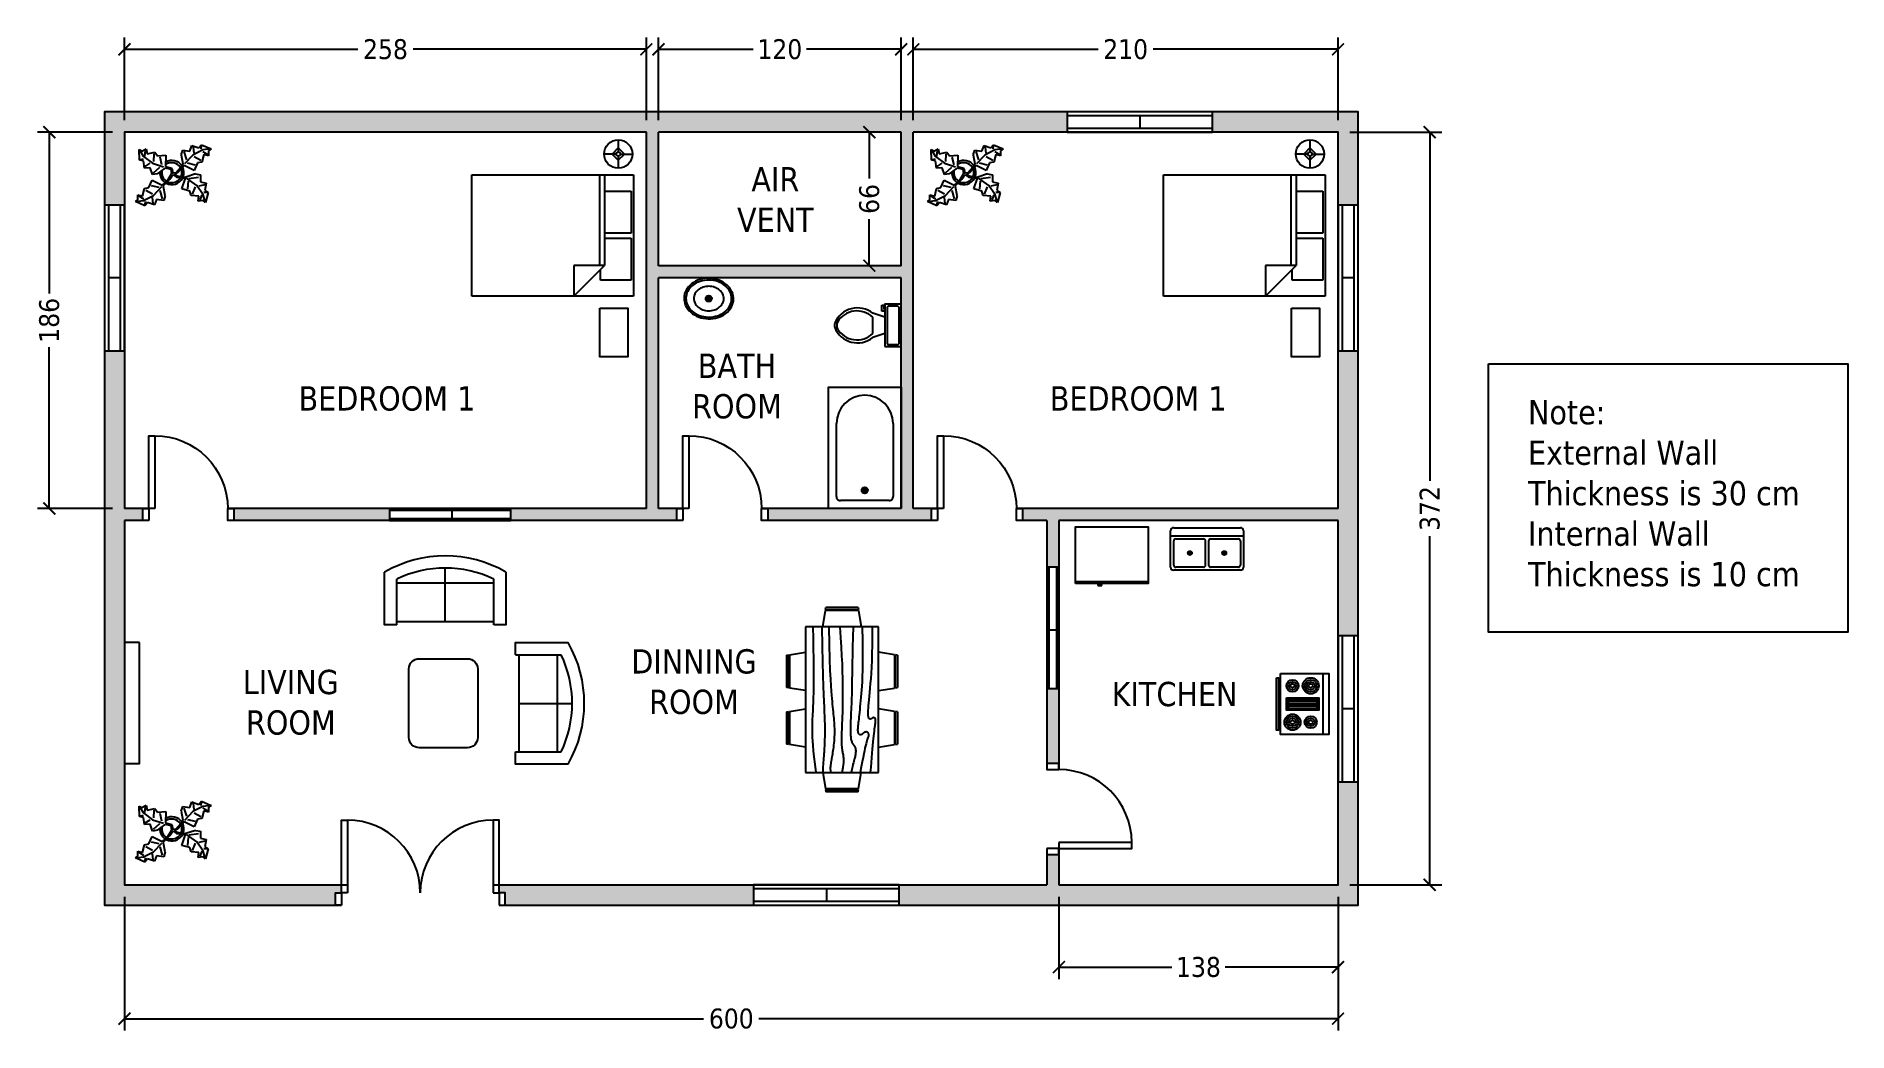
# Model space of a CAD drawing. Header units: inches. Extents: x 7236 to 8132, y 15530 to 16022.
import ezdxf

# ---------------------------------------------------------------- set-up
doc = ezdxf.new("R2010")
doc.units = ezdxf.units.IN
doc.header["$LTSCALE"] = 0.03937
doc.header["$MEASUREMENT"] = 0
doc.layers.get('Defpoints').update_dxf_attribs({"color": 140})
for name, color, linetype, lineweight in [('A-Door', 6, 'Continuous', 25), ('A-Window', 4, 'Continuous', 25), ('Blocks', 140, 'Continuous', 25), ('Dim', 11, 'Continuous', 25), ('Hatches', 3, 'Continuous', 25), ('Text', 2, 'Continuous', 25)]:
    doc.layers.add(name, color=color, linetype=linetype, lineweight=lineweight)
doc.styles.get("Standard").update_dxf_attribs({"font": 'tahoma.ttf'})
doc.dimstyles.new('Dim', dxfattribs={"dimscale": 100, "dimtxt": 0.098425, "dimasz": 0.059055, "dimexe": 0.059055, "dimexo": 0.059055, "dimgap": 0.031496, "dimtad": 0, "dimdec": 0, "dimzin": 11, "dimdsep": 46, "dimtxsty": 'Standard', "dimblk": 'ARCHTICK', "dimcen": 0.098425, "dimclrd": 256, "dimclrt": 256, "dimadec": 1, "dimazin": 2, "dimtfac": 1, "dimtdec": 0, "dimtmove": 0, "dimatfit": 3, "dimfxl": 0.03937, "dimtolj": 1, "dimtzin": 0, "dimarcsym": 0})

# ---------------------------------------------------------------- blocks, each defined once
blk = doc.blocks.new('door2')
at = {"layer": 'A-Door'}
for points in [[(-78, 6), (-81, 6), (-81, 42), (-78, 42)], [(-6, 6), (-3, 6), (-3, 42), (-6, 42)], [(-81, 0), (-84, 0), (-84, 6), (-81, 6)], [(-3, 0), (0, 0), (0, 6), (-3, 6)]]:
    blk.add_lwpolyline(points, close=True, dxfattribs=at)
for centre, start, end in [((-78, 6), 0, 90), ((-6, 6), 90, 180)]:
    blk.add_arc(centre, 36, start, end, dxfattribs=at)
blk = doc.blocks.new('window2')
at = {"layer": 'A-Window'}
for p, q in [((0, 10), (-72, 10)), ((-72, 10), (-72, 0)), ((0, 0), (0, 10)), ((0, 8), (-72, 8)), ((-72, 2), (0, 2)), ((-72, 0), (0, 0)), ((-36, 8), (-36, 2))]:
    blk.add_line(p, q, dxfattribs=at)
blk = doc.blocks.new('Door1')
at = {"layer": 'A-Door'}
for points in [[(-6, 6), (-3, 6), (-3, 42), (-6, 42)], [(-45, 0), (-42, 0), (-42, 6), (-45, 6)], [(-3, 0), (0, 0), (0, 6), (-3, 6)]]:
    blk.add_lwpolyline(points, close=True, dxfattribs=at)
blk.add_arc((-6, 6), 36, 90, 180, dxfattribs=at)
blk = doc.blocks.new('window1')
at = {"layer": 'A-Window'}
for p, q in [((0, 6), (-60, 6)), ((-60, 6), (-60, 0)), ((0, 5), (-60, 5)), ((-60, 1), (0, 1)), ((-60, 0), (0, 0)), ((-29, 1), (-29, 5)), ((0, 0), (0, 6))]:
    blk.add_line(p, q, dxfattribs=at)
blk = doc.blocks.new('Bath Tub - 26 x 60 in.')
for p, q in [((9, -17), (9, -19)), ((8, -18), (10, -18))]:
    blk.add_line(p, q)
blk.add_lwpolyline([(0, -36), (0, 0), (60, 0), (60, -36)], close=True)
for points in [[(4, -30), (4, -6)], [(6, -4), (42, -4)], [(42, -32), (6, -32)]]:
    blk.add_lwpolyline(points)
for radius in [1.5, 1]:
    blk.add_circle((9, -18), radius)
for centre, radius, start, end in [((5.75, -5.75), 1.77, 81.8699, 188.1301), ((42, -18), 14, 270, 90), ((5.75, -30.25), 1.77, 171.8699, 278.1301)]:
    blk.add_arc(centre, radius, start, end)
blk = doc.blocks.new('Toilet - top')
for p, q in [((-10, -8.5), (-8, -8.5)), ((-10, -9.5), (-10, -8.5)), ((-8, -8.5), (-8, -8)), ((-7, -8), (-7, -9.5)), ((-4, -8), (-6, -14)), ((4, -8), (6, -14)), ((9.5, -6), (9.5, -2)), ((-7, -9.5), (-10, -9.5)), ((4, -14), (-4, -14))]:
    blk.add_line(p, q)
blk.add_lwpolyline([(10.5, -8), (10.5, 0), (-10.5, 0), (-10.5, -8)], close=True)
for points in [[(-9.5, -2), (-9.5, -6)], [(8.5, -1), (-8.5, -1)], [(-8.5, -7), (8.5, -7)]]:
    blk.add_lwpolyline(points)
for centre, radius, start, end in [((-8.62, -1.88), 0.884, 81.8699, 188.1301), ((-8.62, -6.12), 0.884, 171.8699, 278.1301), ((8.62, -1.88), 0.884, 351.8699, 98.1301), ((8.62, -6.12), 0.884, 261.8699, 8.1301), ((3.52, -21.58), 12.17, 141.46911, 247.97143), ((4.2, -21.82), 11.33, 136.36773, 238.94682), ((-3.52, -21.58), 12.17, 292.02843, 38.53071), ((-4.2, -21.82), 11.33, 301.05301, 43.63209), ((0, -27.88), 4, 245.73182, 294.26817), ((0, -29), 4, 254.86053, 285.13947)]:
    blk.add_arc(centre, radius, start, end)
blk = doc.blocks.new('Sink - Oval top')
for p, q in [((-1, 0), (1, 0)), ((0, 1), (0, -1))]:
    blk.add_line(p, q)
at = {"linetype": 'Continuous'}
for points in [[(-12.23, 0.39, 0.117634), (-11.46, -3.36, 0.104469), (-8.88, -6.8, 0.090016), (-5.08, -9.07, 0.08192), (-0.32, -10.02, 0.08192), (4.49, -9.38, 0.090016), (8.42, -7.36, 0.104469), (11.22, -4.09, 0.117634), (12.23, -0.39, 0.117634), (11.46, 3.36, 0.104469), (8.88, 6.8, 0.090016), (5.08, 9.07, 0.08192), (0.32, 10.02, 0.08192), (-4.49, 9.38, 0.090016), (-8.42, 7.36, 0.104469), (-11.22, 4.09, 0.117634)], [(-11.29, 0.16, 0.118622), (-10.52, -3.25, 0.104678), (-8.07, -6.36, 0.089562), (-4.54, -8.37, 0.081185), (-0.13, -9.15, 0.081185), (4.3, -8.49, 0.089562), (7.89, -6.58, 0.104678), (10.42, -3.55, 0.118622), (11.29, -0.16, 0.118622), (10.52, 3.25, 0.104678), (8.07, 6.36, 0.089562), (4.54, 8.37, 0.081185), (0.13, 9.15, 0.081185), (-4.3, 8.49, 0.089562), (-7.89, 6.58, 0.104678), (-10.42, 3.55, 0.118622)], [(-7.42, 0.08, 0.118283), (-6.91, -2.17, 0.104607), (-5.29, -4.21, 0.089718), (-2.97, -5.53, 0.081436), (-0.07, -6.04, 0.081436), (2.84, -5.59, 0.089718), (5.2, -4.33, 0.104607), (6.86, -2.32, 0.118283), (7.42, -0.08, 0.118283), (6.91, 2.17, 0.104607), (5.29, 4.21, 0.089718), (2.97, 5.53, 0.081436), (0.07, 6.04, 0.081436), (-2.84, 5.59, 0.089718), (-5.2, 4.33, 0.104607), (-6.86, 2.32, 0.118283)]]:
    blk.add_lwpolyline(points, format="xyb", close=True, dxfattribs=at)
for radius in [1.5, 1]:
    blk.add_circle((0, 0), radius)
blk = doc.blocks.new('Bed - Queen')
at = {"linetype": 'Continuous'}
for p, q in [((0, -80.00003), (0, 0)), ((0, 0), (59.99999, 0)), ((59.99999, 0), (59.99999, -80.00003)), ((7.99999, -1.2), (28.79998, -1.2)), ((7.99999, -14.4), (7.99999, -1.2)), ((28.79998, -1.2), (28.79998, -14.4)), ((31.19999, -1.2), (51.99999, -1.2)), ((31.19999, -14.4), (31.19999, -1.2)), ((51.99999, -1.2), (51.99999, -16.4)), ((0, -14.4), (44.8, -14.4)), ((44.8, -16.8), (0, -16.8)), ((59.99999, -29.6), (44.8, -14.4)), ((44.8, -14.4), (44.8, -29.6)), ((51.99999, -16.4), (46.79936, -16.4)), ((44.8, -29.6), (59.99999, -29.6)), ((59.99999, -80.00003), (0, -80.00003))]:
    blk.add_line(p, q, dxfattribs=at)
blk = doc.blocks.new('Dining Set - 36 x 72 in.')
at = {"linetype": 'Continuous'}
for p, q in [((-22, 27.5), (-22.1562, 26.50042)), ((-22, 27.5), (-6, 27.5)), ((-5.8437, 26.49966), (-6, 27.5)), ((6, 27.5), (5.8438, 26.50042)), ((6, 27.5), (22, 27.5)), ((22.1563, 26.49966), (22, 27.5)), ((36, 18), (-36, 18)), ((-36, 18), (-36, -18)), ((-22.2343, 26.00059), (-23.4847, 17.99762)), ((-22.2304, 26), (-5.7608, 26)), ((-5.8416, 26.5), (-22.1534, 26.5)), ((-4.5152, 17.99762), (-5.7655, 25.99926)), ((5.7657, 26.00059), (4.5153, 17.99762)), ((5.7696, 26), (22.2392, 26)), ((22.1584, 26.5), (5.8466, 26.5)), ((23.4848, 17.99762), (22.2345, 25.99926)), ((36, -18), (36, 18)), ((-44.0006, 8.23428), (-35.9976, 9.48474)), ((44.0006, 8.23428), (35.9976, 9.48474)), ((-45.5, 8), (-44.5004, 8.15617)), ((-45.5, 8), (-45.5, -8)), ((-44.5, -8.15843), (-44.5, 8.15338)), ((-44, 8.23041), (-44, -8.23915)), ((44, 8.23041), (44, -8.23915)), ((44.5, -8.15843), (44.5, 8.15338)), ((45.5, 8), (44.5005, 8.15617)), ((45.5, 8), (45.5, -8)), ((-44.4997, -8.15631), (-45.5, -8)), ((-35.9976, -9.48476), (-43.9993, -8.2345)), ((35.9976, -9.48476), (43.9993, -8.2345)), ((44.4997, -8.15631), (45.5, -8)), ((-36, -18), (36, -18)), ((-22.2343, -26.0006), (-23.4847, -17.99762)), ((-22.2304, -26), (-5.7608, -26)), ((-22, -27.5), (-22.1562, -26.50044)), ((-5.8416, -26.5), (-22.1534, -26.5)), ((-5.8437, -26.49967), (-6, -27.5)), ((-4.5152, -17.99762), (-5.7655, -25.99928)), ((5.7657, -26.0006), (4.5153, -17.99762)), ((5.7696, -26), (22.2392, -26)), ((6, -27.5), (5.8438, -26.50044)), ((22.1584, -26.5), (5.8466, -26.5)), ((22.1563, -26.49967), (22, -27.5)), ((23.4848, -17.99762), (22.2345, -25.99928)), ((-22, -27.5), (-6, -27.5)), ((6, -27.5), (22, -27.5))]:
    blk.add_line(p, q, dxfattribs=at)
for points in [[(-36, 15), (-31.1772, 14.97754), (-26.8079, 14.91406), (-22.8538, 14.81543), (-19.276, 14.6875), (-16.0362, 14.53613), (-13.0957, 14.36718), (-10.4159, 14.18652), (-7.9583, 14), (-5.6904, 13.81315), (-3.6035, 13.63021), (-1.6954, 13.45508), (0.0365, 13.29166), (1.5945, 13.14388), (2.9811, 13.01562), (4.1988, 12.9108), (5.25, 12.83333), (6.1393, 12.78613), (6.8802, 12.76823), (7.4883, 12.77767), (7.9792, 12.8125), (8.3685, 12.87077), (8.6719, 12.95052), (8.9049, 13.0498), (9.0833, 13.16666), (9.2205, 13.29899), (9.3216, 13.44401), (9.3895, 13.59879), (9.4271, 13.76041), (9.4373, 13.92594), (9.4232, 14.09245), (9.3875, 14.257), (9.3333, 14.41666), (9.2638, 14.56917), (9.1836, 14.71484), (9.0975, 14.85465), (9.0104, 14.98958), (8.9272, 15.1206), (8.8529, 15.2487), (8.7922, 15.37483), (8.75, 15.5), (8.7305, 15.62467), (8.7344, 15.74739), (8.7617, 15.86621), (8.8125, 15.97916), (8.8867, 16.08431), (8.9844, 16.17968), (9.1055, 16.26334), (9.25, 16.33333), (9.4189, 16.38802), (9.6172, 16.42708), (9.8506, 16.45052), (10.125, 16.45833), (10.4463, 16.45052), (10.8203, 16.42708), (11.2529, 16.38802), (11.75, 16.33333), (12.3184, 16.26318), (12.9694, 16.17838), (13.7151, 16.07991), (14.5677, 15.96875), (15.5395, 15.84586), (16.6426, 15.71224), (17.8893, 15.56884), (19.2917, 15.41666), (20.859, 15.25667), (22.5879, 15.08984), (24.4721, 14.91715), (26.5052, 14.73958), (28.6809, 14.5581), (30.9929, 14.3737), (33.4347, 14.18733), (36, 14)], [(-36, 10), (-28.9766, 10.14274), (-23.1725, 10.20442), (-18.4241, 10.19775), (-14.5677, 10.13541), (-11.4399, 10.03011), (-8.877, 9.89453), (-6.7154, 9.74137), (-4.7917, 9.58333), (-2.9698, 9.43082), (-1.2246, 9.28515), (0.4415, 9.14534), (2.026, 9.01041), (3.5266, 8.87939), (4.9408, 8.7513), (6.266, 8.62516), (7.5, 8.5), (8.6411, 8.37549), (9.6914, 8.2539), (10.6538, 8.13818), (11.5312, 8.03125), (12.3267, 7.93603), (13.043, 7.85547), (13.6831, 7.79248), (14.25, 7.75), (14.7471, 7.7303), (15.1797, 7.73307), (15.5537, 7.75732), (15.875, 7.80208), (16.1494, 7.86637), (16.3828, 7.94922), (16.5811, 8.04964), (16.75, 8.16666), (16.8944, 8.29915), (17.0143, 8.44531), (17.1089, 8.60319), (17.1771, 8.77083), (17.218, 8.94629), (17.2305, 9.1276), (17.2137, 9.31282), (17.1667, 9.5), (17.0895, 9.6875), (16.987, 9.875), (16.8649, 10.0625), (16.7292, 10.25), (16.5856, 10.4375), (16.4401, 10.625), (16.2985, 10.8125), (16.1667, 11), (16.05, 11.18733), (15.9518, 11.3737), (15.8752, 11.5581), (15.8229, 11.73958), (15.798, 11.91715), (15.8034, 12.08984), (15.842, 12.25667), (15.9167, 12.41666), (16.0295, 12.56836), (16.1784, 12.70833), (16.3605, 12.83268), (16.5729, 12.9375), (16.8127, 13.01888), (17.0768, 13.07291), (17.3625, 13.0957), (17.6667, 13.08333), (17.9894, 13.03312), (18.3418, 12.94726), (18.7382, 12.82918), (19.1927, 12.68229), (19.7195, 12.51001), (20.3327, 12.31575), (21.0465, 12.10294), (21.875, 11.875), (22.8357, 11.63354), (23.959, 11.37304), (25.2786, 11.08618), (26.8282, 10.76562), (28.6414, 10.40405), (30.752, 9.99414), (33.1936, 9.52856), (36, 9)], [(-36, 5.5), (-30.7157, 5.3348), (-26.069, 5.20963), (-21.9946, 5.11767), (-18.4271, 5.05208), (-15.3009, 5.00602), (-12.5508, 4.97265), (-10.1112, 4.94515), (-7.9167, 4.91666), (-5.909, 4.88167), (-4.0586, 4.83984), (-2.3429, 4.79215), (-0.7396, 4.73958), (0.7739, 4.6831), (2.22, 4.6237), (3.6213, 4.56233), (5, 4.5), (6.373, 4.43782), (7.7344, 4.3776), (9.0723, 4.32129), (10.375, 4.27083), (11.6309, 4.22819), (12.8281, 4.19531), (13.9551, 4.17415), (15, 4.16666), (15.954, 4.17448), (16.819, 4.19791), (17.6001, 4.23698), (18.3021, 4.29166), (18.9299, 4.36198), (19.4883, 4.44791), (19.9823, 4.54948), (20.4167, 4.66666), (20.7969, 4.79899), (21.1302, 4.94401), (21.4245, 5.09879), (21.6875, 5.26041), (21.9271, 5.42594), (22.1511, 5.59245), (22.3672, 5.757), (22.5834, 5.91666), (22.8065, 6.06868), (23.0404, 6.21093), (23.2879, 6.34147), (23.5521, 6.45833), (23.8358, 6.55957), (24.142, 6.64323), (24.4735, 6.70735), (24.8334, 6.75), (25.2235, 6.76969), (25.642, 6.76692), (26.0858, 6.74267), (26.5521, 6.69791), (27.0379, 6.63362), (27.5404, 6.55078), (28.0565, 6.45036), (28.5834, 6.33333), (29.1242, 6.19987), (29.7071, 6.04687), (30.3661, 5.87044), (31.1354, 5.66666), (32.0493, 5.43164), (33.142, 5.16146), (34.4475, 4.85221), (36, 4.5)], [(-36, -1), (-30.7915, -0.6591), (-26.0195, -0.38216), (-21.6519, -0.16284), (-17.6563, 0.00521), (-14.0005, 0.12833), (-10.6523, 0.21289), (-7.5796, 0.26522), (-4.75, 0.29166), (-2.134, 0.29793), (0.2878, 0.28711), (2.5317, 0.26163), (4.6146, 0.22396), (6.5529, 0.17651), (8.3633, 0.12174), (10.0623, 0.06209), (11.6667, 0), (13.1899, -0.06201), (14.6341, -0.1211), (15.9982, -0.17432), (17.2813, -0.21875), (18.4823, -0.25147), (19.6003, -0.26953), (20.6343, -0.27002), (21.5834, -0.25), (22.4481, -0.20768), (23.2357, -0.14584), (23.9549, -0.06836), (24.6146, 0.02083), (25.2235, 0.11784), (25.7904, 0.21875), (26.3241, 0.31966), (26.8334, 0.41666), (27.3265, 0.50618), (27.8099, 0.58593), (28.2894, 0.65397), (28.7709, 0.70833), (29.2601, 0.74707), (29.763, 0.76823), (30.2855, 0.76985), (30.8334, 0.75), (31.4088, 0.70784), (31.9994, 0.64713), (32.589, 0.57275), (33.1615, 0.48958), (33.7008, 0.4025), (34.1908, 0.3164), (34.6153, 0.23616), (34.9584, 0.16666), (35.2099, 0.11165), (35.3848, 0.07031), (35.504, 0.04069), (35.5886, 0.02083), (35.6594, 0.00879), (35.7377, 0.0026), (35.8442, 0.00032), (36, 0)], [(-36, -6.5), (-27.1843, -6.31267), (-20.084, -6.1263), (-14.469, -5.9419), (-10.1094, -5.76042), (-6.7752, -5.58285), (-4.2363, -5.41016), (-2.2629, -5.24333), (-0.625, -5.08334), (0.8708, -4.93099), (2.2715, -4.78646), (3.5872, -4.64974), (4.8281, -4.52084), (6.0046, -4.39974), (7.127, -4.28646), (8.2053, -4.18099), (9.25, -4.08334), (10.2705, -3.99382), (11.2734, -3.91407), (12.2647, -3.84603), (13.25, -3.79167), (14.2354, -3.75293), (15.2266, -3.73177), (16.2295, -3.73015), (17.25, -3.75), (18.2912, -3.79248), (19.3451, -3.85547), (20.4009, -3.93604), (21.4479, -4.03125), (22.4754, -4.13819), (23.4727, -4.25391), (24.4289, -4.37549), (25.3334, -4.5), (26.1785, -4.62492), (26.9694, -4.74935), (27.7145, -4.87281), (28.4219, -4.99479), (29.1, -5.11483), (29.7572, -5.23242), (30.4016, -5.34709), (31.0417, -5.45834), (31.6837, -5.56437), (32.3262, -5.65821), (32.9658, -5.73153), (33.599, -5.77604), (34.2224, -5.78345), (34.8327, -5.74545), (35.4264, -5.65373), (36, -5.5)], [(-36, -10), (-26.4022, -9.81299), (-18.4675, -9.62891), (-11.9839, -9.45069), (-6.7396, -9.28125), (-2.5226, -9.12354), (0.8789, -8.98047), (3.6769, -8.85498), (6.0833, -8.75), (8.2767, -8.66765), (10.3021, -8.60677), (12.1712, -8.56543), (13.8958, -8.54167), (15.4876, -8.53353), (16.9583, -8.53907), (18.3197, -8.55632), (19.5834, -8.58334), (20.7616, -8.61841), (21.8685, -8.66081), (22.9188, -8.71004), (23.9271, -8.76563), (24.9081, -8.82707), (25.8763, -8.89388), (26.8465, -8.96558), (27.8334, -9.04167), (28.8474, -9.12118), (29.8828, -9.20117), (30.93, -9.27824), (31.9792, -9.34896), (33.0205, -9.40991), (34.0443, -9.45768), (35.0407, -9.48885), (36, -9.5)], [(-36, -14.5), (-30.0881, -14.33513), (-25.0332, -14.21224), (-20.7312, -14.12647), (-17.0781, -14.07292), (-13.97, -14.04671), (-11.3027, -14.04297), (-8.9724, -14.05681), (-6.875, -14.08334), (-4.9224, -14.11833), (-3.0905, -14.16016), (-1.3709, -14.20785), (0.2448, -14.26042), (1.7647, -14.3169), (3.1973, -14.3763), (4.5507, -14.43767), (5.8333, -14.5), (7.0554, -14.5621), (8.235, -14.62175), (9.3922, -14.67652), (10.5469, -14.72396), (11.7192, -14.76164), (12.929, -14.78711), (14.1965, -14.79794), (15.5417, -14.79167), (16.9933, -14.76424), (18.6152, -14.70508), (20.4804, -14.60197), (22.6615, -14.44271), (25.2312, -14.21509), (28.2624, -13.9069), (31.8277, -13.50594), (36, -13)]]:
    blk.add_lwpolyline(points, dxfattribs=at)
blk = doc.blocks.new('Lamp - Table')
at = {"linetype": 'Continuous'}
for p, q in [((-1, 0), (-7, 0)), ((0, 3), (-3, 0)), ((-3, 0), (0, -3)), ((0, 7), (0, 1)), ((3, 0), (0, 3)), ((0, -3), (3, 0)), ((1, 0), (7, 0)), ((0, -1), (0, -7))]:
    blk.add_line(p, q, dxfattribs=at)
for radius in [7, 1]:
    blk.add_circle((0, 0), radius, dxfattribs=at)
blk = doc.blocks.new('Plant - Rubber or Philodendron')
at = {"linetype": 'Continuous'}
for p, q in [((-16.2005, 11.4774), (-13.9899, 8.1064)), ((-16.2005, 11.4774), (-14.8639, 10.7964)), ((-16.0159, 6.3329), (-16.2005, 11.4774)), ((-14.8639, 10.7964), (-12.6195, 11.8975)), ((-13.3174, 8.325), (-13.0735, 11.0065)), ((-12.6195, 11.8975), (-12.1909, 9.4345)), ((-12.1909, 9.4345), (-8.3829, 10.3)), ((-8.8369, 9.409), (-9.0894, 5.6095)), ((-8.3829, 10.3), (-7.0549, 8.501)), ((4.6914, 8.8812), (5.3859, 11.2828)), ((5.3859, 11.2828), (8.8871, 10.7908)), ((5.9878, 10.4842), (7.1971, 6.3869)), ((8.8871, 10.7908), (9.9809, 13.4933)), ((9.9809, 13.4933), (13.3837, 12.301)), ((15.3859, 11.3055), (10.3916, 8.7942)), ((10.5828, 12.6946), (10.8893, 9.7953)), ((13.3837, 12.301), (14.68, 13.9039)), ((14.5816, 13.2037), (14.3848, 11.8033)), ((14.68, 13.9039), (19.3848, 11.8146)), ((15.7909, 9.1065), (14.8995, 5.3044)), ((15.2875, 10.6053), (17.5907, 9.2105)), ((19.3848, 11.8146), (15.3859, 11.3055)), ((18.1925, 8.4119), (15.7909, 9.1065)), ((19.3848, 11.8146), (18.1868, 10.9119)), ((18.1868, 10.9119), (18.1925, 8.4119)), ((-14.0069, 5.8704), (-16.0159, 6.3329)), ((-15.3434, 6.5514), (-13.9984, 6.9884)), ((-13.5868, 2.2894), (-14.0069, 5.8704)), ((-13.9899, 8.1064), (-9.5434, 4.7185)), ((-10.6784, 2.491), (-13.5868, 2.2894)), ((-13.1329, 3.1804), (-10.6614, 4.727)), ((-9.5858, -0.8715), (-10.6784, 2.491)), ((-9.5434, 4.7185), (-4.1917, 2.9888)), ((-9.1318, 0.0195), (-5.9793, 2.9025)), ((-7.1228, -0.443), (-3.5248, 2.2131)), ((-7.0549, 8.501), (-3.0284, 8.6941)), ((-4.8529, 4.012), (-5.7184, 7.82)), ((-3.5248, 2.2131), (-3.3011, 2.4355)), ((-3.3011, 2.4355), (-0.5306, 1.7947)), ((-3.0284, 8.6941), (-3.0709, 3.1041)), ((-3.0709, 3.1041), (0.0797, 2.3163)), ((-0.5306, 1.7947), (-0.2255, -0.5527)), ((-0.5306, 1.7947), (-0.5306, 1.7947)), ((0.0797, 2.3163), (0.4866, -0.031)), ((0.4866, -0.031), (2.1141, 0.2298)), ((2.1141, 0.2298), (5.4346, 3.9146)), ((6.1032, 3.6844), (2.8262, -0.031)), ((4.6914, 8.8812), (5.5014, 4.4831)), ((5.4346, 3.9146), (5.5014, 4.4831)), ((11.1089, 1.1958), (6.1032, 3.6844)), ((10.3916, 8.7942), (6.2847, 4.4028)), ((7.7005, 4.8881), (11.5025, 3.9967)), ((14.2977, 6.1031), (10.9934, 7.9956)), ((12.7005, 4.8994), (11.1089, 1.1958)), ((14.8995, 5.3044), (12.7005, 4.8994)), ((-14.4141, -11.4699), (-13.5228, -7.6679)), ((-13.5228, -7.6679), (-11.3237, -7.2629)), ((-12.921, -8.4665), (-9.6166, -10.359)), ((-11.3237, -7.2629), (-9.7321, -3.5593)), ((-6.3237, -7.2516), (-10.1257, -6.3602)), ((-9.7321, -3.5593), (-4.7264, -6.0479)), ((-7.1228, -0.443), (-9.5858, -0.8715)), ((-9.0148, -11.1577), (-4.9047, -6.8122)), ((-4.611, -12.8477), (-5.8203, -8.7504)), ((-2.019, -3.6148), (-4.7264, -6.0479)), ((-4.1246, -6.8466), (-4.0579, -6.2781)), ((-3.3146, -11.2447), (-4.1246, -6.8466)), ((-4.0579, -6.2781), (-0.9375, -3.1608)), ((-2.019, -3.6148), (-0.2255, -0.5527)), ((-0.9375, -3.1608), (0.5883, -0.8135)), ((0.5883, -0.8135), (2.2447, -2.0916)), ((2.8262, -0.031), (1.3003, -0.5527)), ((1.3003, -0.5527), (2.4193, -1.4655)), ((2.2447, -2.0916), (6.7108, -2.6626)), ((2.4193, -1.4655), (6.895, -2.1175)), ((4.943, -7.9659), (6.7108, -2.6626)), ((8.8321, -9.0266), (4.943, -7.9659)), ((11.6605, -0.5413), (6.895, -2.1175)), ((12.3677, -6.1981), (7.219, -2.6772)), ((8.125, -4.0768), (7.7715, -7.9659)), ((8.3544, -2.7453), (13.1973, -2.1704)), ((10.2463, -10.4408), (11.6605, -6.9053)), ((11.6605, -0.5413), (14.1354, -0.8948)), ((15.5496, -10.7943), (12.3677, -6.1981)), ((16.2567, -5.8446), (13.4283, -6.5517)), ((14.1354, -0.8948), (14.1354, -4.4304)), ((14.1354, -4.4304), (16.9638, -5.1375)), ((16.9638, -5.1375), (16.2567, -8.673)), ((16.2567, -8.673), (18.0245, -9.7337)), ((-18.008, -14.1781), (-16.8101, -13.2754)), ((-18.008, -14.1781), (-14.0091, -13.669)), ((-13.3032, -16.2674), (-18.008, -14.1781)), ((-16.8157, -10.7754), (-14.4141, -11.4699)), ((-16.8101, -13.2754), (-16.8157, -10.7754)), ((-13.9107, -12.9688), (-16.2139, -11.574)), ((-14.0091, -13.669), (-9.0148, -11.1577)), ((-12.0069, -14.6645), (-13.3032, -16.2674)), ((-13.2048, -15.5672), (-13.008, -14.1668)), ((-8.6042, -15.8568), (-12.0069, -14.6645)), ((-9.206, -15.0581), (-9.5126, -12.1588)), ((-7.5103, -13.1543), (-8.6042, -15.8568)), ((-4.0092, -13.6463), (-7.5103, -13.1543)), ((-3.3146, -11.2447), (-4.0092, -13.6463)), ((9.5392, -11.1479), (8.8321, -9.0266)), ((13.4283, -11.5015), (9.5392, -11.1479)), ((13.0748, -13.9763), (13.4283, -11.5015)), ((15.5496, -13.6228), (13.0748, -13.9763)), ((14.8425, -10.7943), (13.7819, -13.2692)), ((16.6103, -14.6834), (15.5496, -10.7943)), ((16.6103, -14.6834), (15.5496, -13.6228)), ((17.3174, -9.7337), (15.9032, -9.7337)), ((18.0245, -9.7337), (16.6103, -14.6834))]:
    blk.add_line(p, q, dxfattribs=at)
for centre, radius, start, end in [((0.0308, 0.1664), 6, 178.6147, 235.1169), ((0.0308, 0.1664), 5, 168.1647, 238.6725), ((0, 0), 6.1275, 34.37569, 120.1028), ((-0.0601, -0.2075), 5.2461, 33.82192, 124.9414), ((-0.2664, 0.1682), 5.2775, 338.4094, 20.03007), ((-0.098, 0.1364), 6.1288, 341.2017, 26.09184), ((-0.0234, 0.3825), 6.1492, 242.5812, 331.2714), ((-0.1102, 0.4886), 5.2883, 247.3711, 327.472)]:
    blk.add_arc(centre, radius, start, end, dxfattribs=at)
blk = doc.blocks.new('Sofa - Roundback Loveseat 5 ft.')
at = {"linetype": 'Continuous'}
for p, q in [((0, -32.44198), (0, -5.99998)), ((-24, -33.99998), (-24, -11.46958)), ((-23.9998, -13.38178), (23.99986, -13.38178)), ((24.00004, -33.99998), (24.00004, -11.46958)), ((-24, -32.44198), (24.00004, -32.44198))]:
    blk.add_line(p, q, dxfattribs=at)
for points in [[(-24, -33.99998), (-30, -33.99998), (-30, -7.99998)], [(30.00004, -7.99998), (30.00004, -33.99998), (24.00004, -33.99998)]]:
    blk.add_lwpolyline(points, dxfattribs=at)
for centre, radius, start, end in [((0, -60.24998), 60.24998, 60.13715, 119.8628), ((0, -61.38438), 55.38444, 64.32083, 115.6792)]:
    blk.add_arc(centre, radius, start, end, dxfattribs=at)
blk = doc.blocks.new('Refrigerator-2 door - 36 in top')
for p, q in [((0, -26.999999), (36, -26.999999)), ((11, -27.999999), (11, -28.999999)), ((11, -28.999999), (13, -28.999999)), ((12, -26.999999), (12, -28.999999)), ((13, -28.999999), (13, -27.999999))]:
    blk.add_line(p, q)
blk.add_lwpolyline([(0, -27.999999), (0, 0), (36, 0), (36, -27.999999)], close=True)
blk = doc.blocks.new('Range-Oven - 30 in top')
for p, q in [((0, -3), (30, -3)), ((12, -6), (18, -6)), ((13, -20), (13, -6)), ((14, -6), (14, -20)), ((15, -20), (15, -6)), ((16, -6), (16, -20)), ((17, -20), (17, -6)), ((6, -24), (6, -25)), ((8, -25), (8, -24)), ((18, -20), (12, -20)), ((22, -25), (22, -24)), ((24, -24), (24, -25))]:
    blk.add_line(p, q)
for points in [[(0, -24), (0, 0), (30, 0), (30, -24)], [(12, -21), (12, -5), (18, -5), (18, -21)], [(2, -26), (2, -25), (28, -25), (28, -26)]]:
    blk.add_lwpolyline(points, close=True)
for centre, radius in [((6, -9), 4), ((6, -9), 3), ((6, -9), 2), ((6, -9), 1), ((24, -9), 3), ((24, -9), 2), ((24, -9), 1), ((6, -18), 3), ((6, -18), 2), ((6, -18), 1), ((24, -18), 4), ((24, -18), 3), ((24, -18), 2), ((24, -18), 1)]:
    blk.add_circle(centre, radius)
blk = doc.blocks.new('Sink-double - 36 in top')
for p, q in [((-18, -4), (18, -4)), ((-0.75, -18.5), (-0.75, -6.5)), ((0.75, -6.5), (0.75, -18.5))]:
    blk.add_line(p, q)
for points in [[(-16.5, 0), (16.5, 0)], [(-18, -19.5), (-18, -1.5)], [(-16.5, -18.5), (-16.5, -6.5)], [(-15.5, -5.5), (-1.75, -5.5)], [(1.75, -5.5), (15.5, -5.5)], [(16.5, -6.5), (16.5, -18.5)], [(18, -1.5), (18, -19.5)], [(16.5, -21), (-16.5, -21)], [(-1.75, -19.5), (-15.5, -19.5)], [(15.5, -19.5), (1.75, -19.5)]]:
    blk.add_lwpolyline(points)
for centre, radius in [((-8.5, -12.5), 1), ((-8.5, -12.5), 0.5), ((8.5, -12.5), 1), ((8.5, -12.5), 0.5)]:
    blk.add_circle(centre, radius)
for centre, radius, start, end in [((-16.5, -1.5), 1.5, 90, 180), ((16.5, -1.5), 1.5, 0, 90), ((-15.5, -6.5), 1, 90, 180), ((-1.75, -6.5), 1, 0, 90), ((1.75, -6.5), 1, 90, 180), ((15.5, -6.5), 1, 0, 90), ((-16.5, -19.5), 1.5, 180, 270), ((-15.5, -18.5), 1, 180, 270), ((-1.75, -18.5), 1, 270, 0), ((1.75, -18.5), 1, 180, 270), ((15.5, -18.5), 1, 270, 0), ((16.5, -19.5), 1.5, 270, 0)]:
    blk.add_arc(centre, radius, start, end)
blk = doc.blocks.new('_ArchTick')
at = {"color": 0, "linetype": 'ByBlock', "const_width": 0.15}
blk.add_lwpolyline([(-0.5, -0.5), (0.5, 0.5)], dxfattribs=at)
blk = doc.blocks.new('*D24')
at = {"layer": 'Defpoints', "color": 0, "transparency": 16777216}
for p in [(7280, 15975), (7242.78, 15789), (7280, 15789)]:
    blk.add_point(p, dxfattribs=at)
at = {"layer": 'Dim', "color": 0, "lineweight": -2, "transparency": 16777216}
for p, q in [((7274.09, 15975), (7236.87, 15975)), ((7274.09, 15789), (7236.87, 15789))]:
    blk.add_line(p, q, dxfattribs=at)
at = {"layer": 'Dim', "lineweight": -2, "transparency": 16777216}
for p, q in [((7242.78, 15975), (7242.78, 15895.27)), ((7242.78, 15789), (7242.78, 15868.73))]:
    blk.add_line(p, q, dxfattribs=at)
at = {"layer": 'Dim', "lineweight": -2, "transparency": 16777216, "xscale": 5.905511811023622, "yscale": 5.905511811023622, "zscale": 5.905511811023622}
for p, rotation in [((7242.78, 15975), 90), ((7242.78, 15789), 270)]:
    blk.add_blockref('_ArchTick', p, dxfattribs=dict(at, rotation=rotation))
at = {"layer": 'Dim', "transparency": 16777216, "insert": (7242.78, 15882), "char_height": 9.843, "attachment_point": 5, "rotation": 90}
blk.add_mtext('\\A1;186', dxfattribs=at)
blk = doc.blocks.new('*D25')
at = {"layer": 'Defpoints', "color": 0, "transparency": 16777216}
for p in [(7880, 15975), (7880, 15603), (7925.36, 15603)]:
    blk.add_point(p, dxfattribs=at)
at = {"layer": 'Dim', "color": 0, "lineweight": -2, "transparency": 16777216}
for p, q in [((7885.91, 15975), (7931.27, 15975)), ((7885.91, 15603), (7931.27, 15603))]:
    blk.add_line(p, q, dxfattribs=at)
at = {"layer": 'Dim', "lineweight": -2, "transparency": 16777216}
for p, q in [((7925.36, 15975), (7925.36, 15802.62)), ((7925.36, 15603), (7925.36, 15775.38))]:
    blk.add_line(p, q, dxfattribs=at)
at = {"layer": 'Dim', "lineweight": -2, "transparency": 16777216, "xscale": 5.905511811023622, "yscale": 5.905511811023622, "zscale": 5.905511811023622}
for p, rotation in [((7925.36, 15975), 90), ((7925.36, 15603), 270)]:
    blk.add_blockref('_ArchTick', p, dxfattribs=dict(at, rotation=rotation))
at = {"layer": 'Dim', "transparency": 16777216, "insert": (7925.36, 15789), "char_height": 9.843, "attachment_point": 5, "rotation": 90}
blk.add_mtext('\\A1;372', dxfattribs=at)
blk = doc.blocks.new('*D26')
at = {"layer": 'Defpoints', "color": 0, "transparency": 16777216}
for p in [(7280, 15603), (7880, 15603), (7880, 15536.87)]:
    blk.add_point(p, dxfattribs=at)
at = {"layer": 'Dim', "color": 0, "lineweight": -2, "transparency": 16777216}
for p, q in [((7280, 15597.09), (7280, 15530.96)), ((7880, 15597.09), (7880, 15530.96))]:
    blk.add_line(p, q, dxfattribs=at)
at = {"layer": 'Dim', "lineweight": -2, "transparency": 16777216}
for p, q in [((7280, 15536.87), (7566.32, 15536.87)), ((7880, 15536.87), (7593.68, 15536.87))]:
    blk.add_line(p, q, dxfattribs=at)
at = {"layer": 'Dim', "lineweight": -2, "transparency": 16777216, "xscale": 5.905511811023622, "yscale": 5.905511811023622, "zscale": 5.905511811023622, "rotation": 180}
blk.add_blockref('_ArchTick', (7280, 15536.87), dxfattribs=at)
at = {"layer": 'Dim', "lineweight": -2, "transparency": 16777216, "xscale": 5.905511811023622, "yscale": 5.905511811023622, "zscale": 5.905511811023622}
blk.add_blockref('_ArchTick', (7880, 15536.87), dxfattribs=at)
at = {"layer": 'Dim', "transparency": 16777216, "insert": (7580, 15536.87), "char_height": 9.843, "attachment_point": 5}
blk.add_mtext('\\A1;600', dxfattribs=at)
blk = doc.blocks.new('*D27')
at = {"layer": 'Defpoints', "color": 0, "transparency": 16777216}
for p in [(7670, 16015.94), (7670, 15975), (7880, 15975)]:
    blk.add_point(p, dxfattribs=at)
at = {"layer": 'Dim', "color": 0, "lineweight": -2, "transparency": 16777216}
for p, q in [((7670, 15980.91), (7670, 16021.85)), ((7880, 15980.91), (7880, 16021.85))]:
    blk.add_line(p, q, dxfattribs=at)
at = {"layer": 'Dim', "lineweight": -2, "transparency": 16777216}
for p, q in [((7670, 16015.94), (7761.4, 16015.94)), ((7880, 16015.94), (7788.6, 16015.94))]:
    blk.add_line(p, q, dxfattribs=at)
at = {"layer": 'Dim', "lineweight": -2, "transparency": 16777216, "xscale": 5.905511811023622, "yscale": 5.905511811023622, "zscale": 5.905511811023622, "rotation": 180}
blk.add_blockref('_ArchTick', (7670, 16015.94), dxfattribs=at)
at = {"layer": 'Dim', "lineweight": -2, "transparency": 16777216, "xscale": 5.905511811023622, "yscale": 5.905511811023622, "zscale": 5.905511811023622}
blk.add_blockref('_ArchTick', (7880, 16015.94), dxfattribs=at)
at = {"layer": 'Dim', "transparency": 16777216, "insert": (7775, 16015.94), "char_height": 9.843, "attachment_point": 5}
blk.add_mtext('\\A1;210', dxfattribs=at)
blk = doc.blocks.new('*D28')
at = {"layer": 'Defpoints', "color": 0, "transparency": 16777216}
for p in [(7544, 16015.94), (7544, 15975), (7664, 15975)]:
    blk.add_point(p, dxfattribs=at)
at = {"layer": 'Dim', "color": 0, "lineweight": -2, "transparency": 16777216}
for p, q in [((7544, 15980.91), (7544, 16021.85)), ((7664, 15980.91), (7664, 16021.85))]:
    blk.add_line(p, q, dxfattribs=at)
at = {"layer": 'Dim', "lineweight": -2, "transparency": 16777216}
for p, q in [((7544, 16015.94), (7590.79, 16015.94)), ((7664, 16015.94), (7617.21, 16015.94))]:
    blk.add_line(p, q, dxfattribs=at)
at = {"layer": 'Dim', "lineweight": -2, "transparency": 16777216, "xscale": 5.905511811023622, "yscale": 5.905511811023622, "zscale": 5.905511811023622, "rotation": 180}
blk.add_blockref('_ArchTick', (7544, 16015.94), dxfattribs=at)
at = {"layer": 'Dim', "lineweight": -2, "transparency": 16777216, "xscale": 5.905511811023622, "yscale": 5.905511811023622, "zscale": 5.905511811023622}
blk.add_blockref('_ArchTick', (7664, 16015.94), dxfattribs=at)
at = {"layer": 'Dim', "transparency": 16777216, "insert": (7604, 16015.94), "char_height": 9.843, "attachment_point": 5}
blk.add_mtext('\\A1;120', dxfattribs=at)
blk = doc.blocks.new('*D29')
at = {"layer": 'Defpoints', "color": 0, "transparency": 16777216}
for p in [(7280, 16015.94), (7280, 15975), (7538, 15975)]:
    blk.add_point(p, dxfattribs=at)
at = {"layer": 'Dim', "color": 0, "lineweight": -2, "transparency": 16777216}
for p, q in [((7280, 15980.91), (7280, 16021.85)), ((7538, 15980.91), (7538, 16021.85))]:
    blk.add_line(p, q, dxfattribs=at)
at = {"layer": 'Dim', "lineweight": -2, "transparency": 16777216}
for p, q in [((7280, 16015.94), (7395.37, 16015.94)), ((7538, 16015.94), (7422.63, 16015.94))]:
    blk.add_line(p, q, dxfattribs=at)
at = {"layer": 'Dim', "lineweight": -2, "transparency": 16777216, "xscale": 5.905511811023622, "yscale": 5.905511811023622, "zscale": 5.905511811023622, "rotation": 180}
blk.add_blockref('_ArchTick', (7280, 16015.94), dxfattribs=at)
at = {"layer": 'Dim', "lineweight": -2, "transparency": 16777216, "xscale": 5.905511811023622, "yscale": 5.905511811023622, "zscale": 5.905511811023622}
blk.add_blockref('_ArchTick', (7538, 16015.94), dxfattribs=at)
at = {"layer": 'Dim', "transparency": 16777216, "insert": (7409, 16015.94), "char_height": 9.843, "attachment_point": 5}
blk.add_mtext('\\A1;258', dxfattribs=at)
blk = doc.blocks.new('*D30')
at = {"layer": 'Defpoints', "color": 0, "transparency": 16777216}
for p in [(7664, 15975), (7648.25, 15909), (7664, 15909)]:
    blk.add_point(p, dxfattribs=at)
at = {"layer": 'Dim', "color": 0, "lineweight": -2, "transparency": 16777216}
for p, q in [((7658.09, 15975), (7642.34, 15975)), ((7658.09, 15909), (7642.34, 15909))]:
    blk.add_line(p, q, dxfattribs=at)
at = {"layer": 'Dim', "lineweight": -2, "transparency": 16777216}
for p, q in [((7648.25, 15975), (7648.25, 15952.04)), ((7648.25, 15909), (7648.25, 15931.96))]:
    blk.add_line(p, q, dxfattribs=at)
at = {"layer": 'Dim', "lineweight": -2, "transparency": 16777216, "xscale": 5.905511811023622, "yscale": 5.905511811023622, "zscale": 5.905511811023622}
for p, rotation in [((7648.25, 15975), 90), ((7648.25, 15909), 270)]:
    blk.add_blockref('_ArchTick', p, dxfattribs=dict(at, rotation=rotation))
at = {"layer": 'Dim', "transparency": 16777216, "insert": (7648.25, 15942), "char_height": 9.843, "attachment_point": 5, "rotation": 90}
blk.add_mtext('\\A1;66', dxfattribs=at)
blk = doc.blocks.new('*D31')
at = {"layer": 'Defpoints', "color": 0, "transparency": 16777216}
for p in [(7742, 15603), (7880, 15603), (7742, 15562.35)]:
    blk.add_point(p, dxfattribs=at)
at = {"layer": 'Dim', "color": 0, "lineweight": -2, "transparency": 16777216}
for p, q in [((7742, 15597.09), (7742, 15556.44)), ((7880, 15597.09), (7880, 15556.44))]:
    blk.add_line(p, q, dxfattribs=at)
at = {"layer": 'Dim', "lineweight": -2, "transparency": 16777216}
for p, q in [((7742, 15562.35), (7797.76, 15562.35)), ((7880, 15562.35), (7824.24, 15562.35))]:
    blk.add_line(p, q, dxfattribs=at)
at = {"layer": 'Dim', "lineweight": -2, "transparency": 16777216, "xscale": 5.905511811023622, "yscale": 5.905511811023622, "zscale": 5.905511811023622, "rotation": 180}
blk.add_blockref('_ArchTick', (7742, 15562.35), dxfattribs=at)
at = {"layer": 'Dim', "lineweight": -2, "transparency": 16777216, "xscale": 5.905511811023622, "yscale": 5.905511811023622, "zscale": 5.905511811023622}
blk.add_blockref('_ArchTick', (7880, 15562.35), dxfattribs=at)
at = {"layer": 'Dim', "transparency": 16777216, "insert": (7811, 15562.35), "char_height": 9.843, "attachment_point": 5}
blk.add_mtext('\\A1;138', dxfattribs=at)

msp = doc.modelspace()

# ---------------------------------------------------------------- hatches: boundary and pattern name
at = {"layer": 'Hatches'}
h = msp.add_hatch(color=256, dxfattribs=at)
h.dxf.hatch_style = 1
h.paths.add_polyline_path([(7746, 15985), (7270, 15985), (7270, 15939), (7280, 15939), (7280, 15975), (7538, 15975), (7538, 15789), (7471, 15789), (7471, 15783), (7544, 15783), (7553, 15783), (7553, 15789), (7544, 15789), (7544, 15903), (7664, 15903), (7664, 15789), (7628, 15789), (7598, 15789), (7598, 15783), (7664, 15783), (7679, 15783), (7679, 15789), (7670, 15789), (7670, 15975), (7746, 15975)])
h.paths.add_polyline_path([(7544, 15975), (7664, 15975), (7664, 15909), (7544, 15909)], flags=16)
h.paths.add_polyline_path([(7280, 15867), (7270, 15867), (7270, 15593), (7384.22, 15593), (7384.22, 15599), (7387.22, 15599), (7387.22, 15603), (7280, 15603), (7280, 15783), (7289, 15783), (7289, 15789), (7280, 15789)])
h.paths.add_polyline_path([(7411, 15789), (7334, 15789), (7334, 15783), (7411, 15783)], flags=17)
h.paths.add_polyline_path([(7890, 15985), (7818, 15985), (7818, 15975), (7880, 15975), (7880, 15939), (7890, 15939)])
h.paths.add_polyline_path([(7890, 15867), (7880, 15867), (7880, 15789), (7736, 15789), (7724, 15789), (7724, 15783), (7736, 15783), (7736, 15760), (7742, 15760), (7742, 15783), (7880, 15783), (7880, 15726), (7890, 15726)])
h.paths.add_polyline_path([(7890, 15654), (7880, 15654), (7880, 15603), (7742, 15603), (7742, 15618), (7736, 15618), (7736, 15603), (7663, 15603), (7663, 15593), (7890, 15593)])
h.paths.add_polyline_path([(7742, 15700), (7736, 15700), (7736, 15663), (7742, 15663)])
h.paths.add_polyline_path([(7591, 15603), (7465.22, 15603), (7465.22, 15599), (7468.22, 15599), (7468.22, 15593), (7591, 15593)])

# ---------------------------------------------------------------- linework, layer by layer
for p, q in [((7538, 15789), (7538, 15975)), ((7544, 15909), (7544, 15975)), ((7664, 15909), (7664, 15975)), ((7670, 15789), (7670, 15975)), ((7664, 15909), (7544, 15909)), ((7544, 15789), (7544, 15903)), ((7664, 15903), (7544, 15903)), ((7664, 15789), (7664, 15903)), ((7295, 15789), (7280, 15789)), ((7292, 15783), (7280, 15783)), ((7538, 15789), (7331, 15789)), ((7544, 15783), (7331, 15783)), ((7559, 15789), (7544, 15789)), ((7556, 15783), (7544, 15783)), ((7664, 15789), (7595, 15789)), ((7664, 15783), (7595, 15783)), ((7682, 15783), (7664, 15783)), ((7685, 15789), (7670, 15789)), ((7736, 15789), (7721, 15789)), ((7736, 15783), (7721, 15783)), ((7880, 15789), (7736, 15789)), ((7736, 15783), (7736, 15660)), ((7880, 15783), (7742, 15783)), ((7742, 15783), (7742, 15660)), ((7880, 15603), (7880, 15783)), ((7742, 15624), (7742, 15603)), ((7736, 15621), (7736, 15603))]:
    msp.add_line(p, q)
for points in [[(7465.22, 15593), (7890, 15593), (7890, 15985), (7270, 15985), (7270, 15593), (7387.22, 15593)], [(7538, 15975), (7280, 15975), (7280, 15789)], [(7664, 15975), (7544, 15975)], [(7880, 15789), (7880, 15975), (7670, 15975)], [(7280, 15783), (7280, 15603), (7390.22, 15603)], [(7742, 15603), (7880, 15603), (7880, 15783)], [(7426, 15603), (7426.45, 15603)], [(7462.22, 15603), (7736, 15603)]]:
    msp.add_lwpolyline(points)
at = {"layer": 'Blocks'}
for points in [[(7515, 15888), (7528.89, 15888), (7528.89, 15863.94), (7515, 15863.94)], [(7857, 15888), (7870.89, 15888), (7870.89, 15863.94), (7857, 15863.94)], [(7287.33, 15722.71), (7280, 15722.71), (7280, 15663), (7287.33, 15663)]]:
    msp.add_lwpolyline(points, close=True, dxfattribs=at)
msp.add_lwpolyline([(7425.6, 15714.77), (7449.6, 15714.77, -0.414214), (7454.6, 15709.77), (7454.6, 15675.77, -0.414214), (7449.6, 15670.77), (7425.6, 15670.77, -0.414214), (7420.6, 15675.77), (7420.6, 15709.77, -0.414214)], format="xyb", close=True, dxfattribs=at)
at = {"layer": 'Text'}
msp.add_lwpolyline([(7954.4, 15860.45), (8132.06, 15860.45), (8132.06, 15727.95), (7954.4, 15727.95)], close=True, dxfattribs=at)

# ---------------------------------------------------------------- block references
at = {"layer": 'A-Window'}
for name, p in [('window2', (7818, 15975)), ('window1', (7471, 15783)), ('door2', (7468.22, 15593)), ('window2', (7663, 15593))]:
    msp.add_blockref(name, p, dxfattribs=at)
at = {"layer": 'A-Window', "rotation": 270}
for name, p in [('window2', (7270, 15867)), ('window2', (7880, 15867)), ('window1', (7736, 15700)), ('window2', (7880, 15654)), ('Door1', (7736, 15618))]:
    msp.add_blockref(name, p, dxfattribs=at)
at = {"layer": 'A-Window', "xscale": -1}
for p in [(7289, 15783), (7553, 15783), (7679, 15783)]:
    msp.add_blockref('Door1', p, dxfattribs=at)
at = {"layer": 'Blocks'}
for name, p in [('Lamp - Table', (7524.12, 15964.2)), ('Lamp - Table', (7866.12, 15964.2)), ('Plant - Rubber or Philodendron', (7303.36, 15954.88)), ('Plant - Rubber or Philodendron', (7694.98, 15954.88)), ('Sink - Oval top', (7568.87, 15892.77)), ('Refrigerator-2 door - 36 in top', (7750.21, 15779.88)), ('Sink-double - 36 in top', (7815.25, 15779.5)), ('Sofa - Roundback Loveseat 5 ft.', (7438.56, 15765.58)), ('Plant - Rubber or Philodendron', (7303.36, 15630.49))]:
    msp.add_blockref(name, p, dxfattribs=at)
for name, p, rotation in [('Bed - Queen', (7531.72, 15953.87), 270), ('Bed - Queen', (7873.72, 15953.87), 270), ('Toilet - top', (7664, 15879.5), 270), ('Bath Tub - 26 x 60 in.', (7628, 15789), 90), ('Dining Set - 36 x 72 in.', (7634.74, 15694.53), 270), ('Sofa - Roundback Loveseat 5 ft.', (7507.33, 15692.71), 270), ('Range-Oven - 30 in top', (7875.51, 15707.39), 270)]:
    msp.add_blockref(name, p, dxfattribs=dict(at, rotation=rotation))

# ---------------------------------------------------------------- texts
at = {"layer": 'Hatches', "insert": (7315.03, 15902.92), "char_height": 0.00787, "attachment_point": 1}
msp.add_mtext_dynamic_manual_height_columns('BEDROOM 1', width=131.7561, gutter_width=0.0394, heights=[0], dxfattribs=at)
at = {"layer": 'Text', "attachment_point": 1}
for s, width, insert, char_height in [('\\pxqc;AIR\\PVENT', 55.2526, (7574.15, 15957.74), 12), ('BEDROOM 1', 142.8066, (7297.18, 15914.81), 0.00787), ('BEDROOM 1', 132.6062, (7315.03, 15908.02), 0.00787), ('\\pxqc;BATH\\PROOM', 55.2526, (7555.17, 15865.55), 12), ('BEDROOM 1', 139.4065, (7366.03, 15849.41), 12), ('BEDROOM 1', 139.4065, (7737.5, 15849.41), 12), ('\\pxqj;Note:\\PExternal Wall \\PThickness is 30 cm\\PInternal Wall \\PThickness is 10 cm', 142.8065, (7973.95, 15842.61), 12), ('\\pxqc;DINNING\\PROOM', 55.2526, (7533.92, 15719.46), 12), ('\\pxqc;LIVING\\PROOM', 65.453, (7329.48, 15709.27), 12), ('KITCHEN', 139.4065, (7768.1, 15703.32), 12)]:
    msp.add_mtext_dynamic_manual_height_columns(s, width=width, gutter_width=0.0394, heights=[0], dxfattribs=dict(at, insert=insert, char_height=char_height))

# ---------------------------------------------------------------- dimensions: what is measured, and where the dimension line sits
at = {"layer": 'Dim'}
for base, p1, p2, picture, middle in [((7280, 16015.94), (7538, 15975), (7280, 15975), '*D29', (7409, 16015.94)), ((7544, 16015.94), (7664, 15975), (7544, 15975), '*D28', (7604, 16015.94)), ((7670, 16015.94), (7880, 15975), (7670, 15975), '*D27', (7775, 16015.94))]:
    dim = msp.add_linear_dim(base=base, p1=p1, p2=p2, dimstyle='Dim', override={"dimpost": '\\X'}, dxfattribs=at)
    dim.commit()
    dim.dimension.update_dxf_attribs({"geometry": picture, "text_midpoint": middle})
for base, p1, p2, picture, middle in [((7242.78, 15789), (7280, 15975), (7280, 15789), '*D24', (7242.78, 15882)), ((7648.25, 15909), (7664, 15975), (7664, 15909), '*D30', (7648.25, 15942)), ((7925.36, 15603), (7880, 15975), (7880, 15603), '*D25', (7925.36, 15789))]:
    dim = msp.add_linear_dim(base=base, p1=p1, p2=p2, angle=90, dimstyle='Dim', override={"dimpost": '\\X'}, dxfattribs=at)
    dim.commit()
    dim.dimension.update_dxf_attribs({"geometry": picture, "text_midpoint": middle})
for base, p1, p2, picture, middle in [((7880, 15536.87), (7280, 15603), (7880, 15603), '*D26', (7580, 15536.87)), ((7742, 15562.35), (7880, 15603), (7742, 15603), '*D31', (7811, 15562.35))]:
    dim = msp.add_linear_dim(base=base, p1=p1, p2=p2, dimstyle='Dim', override={"dimpost": '\\X'}, dxfattribs=at)
    dim.commit()
    dim.dimension.update_dxf_attribs({"geometry": picture, "text_midpoint": middle, "dimtype": 160})

doc.saveas('drawing.dxf')
